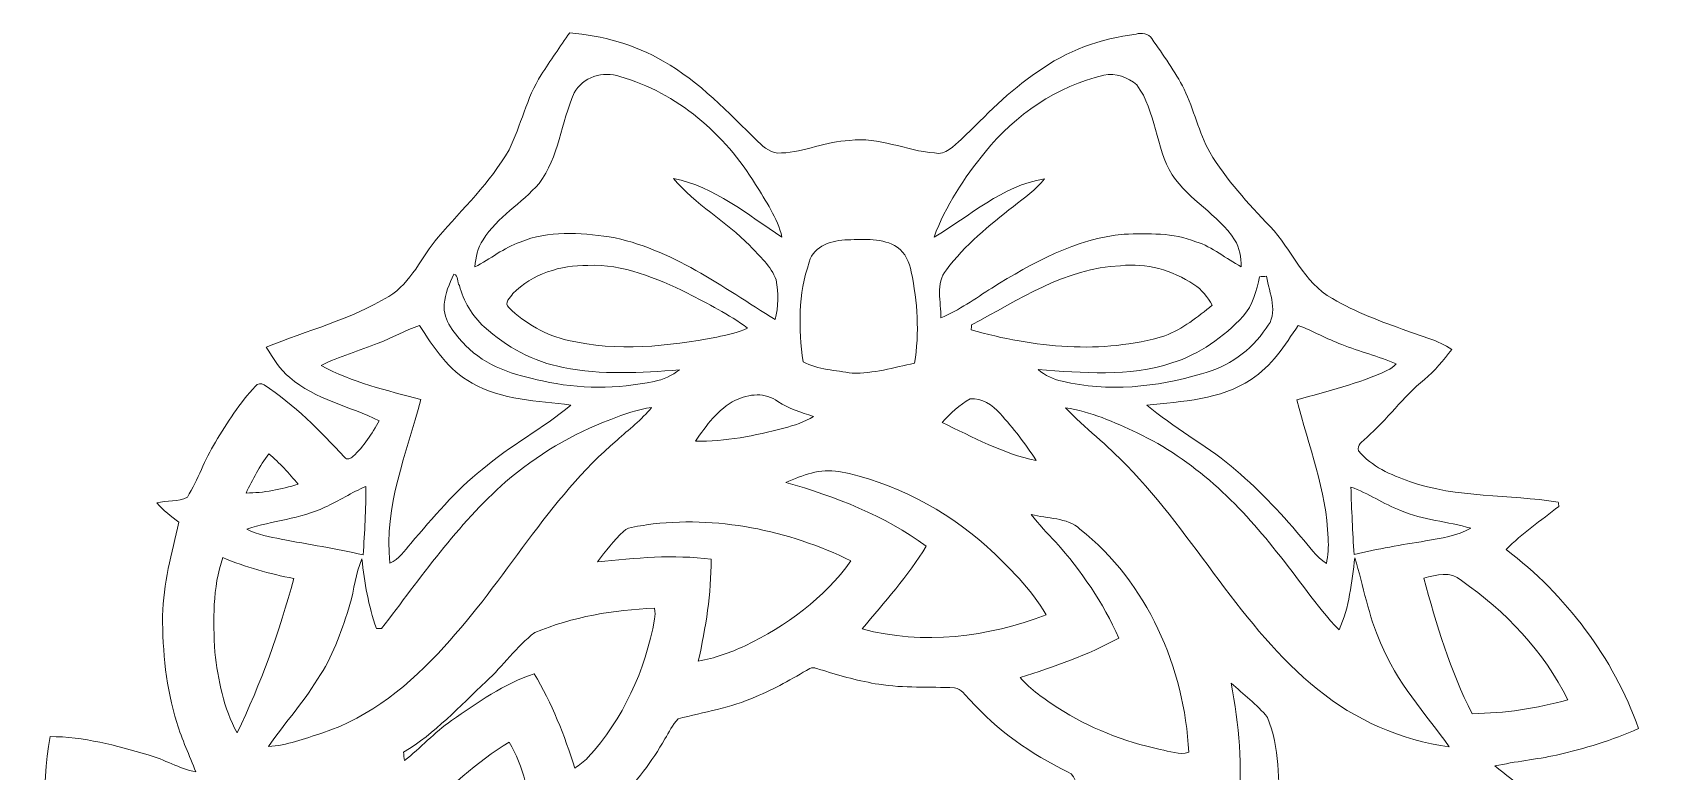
# Model space of a CAD drawing. Header units: centimetres. Extents: x -15.6 to 15.4, y -16.1 to 16.
# Drawn here: x -15.59 to 15.39, y 1.85 to 16 of the extents above; entities that cross this region are included whole.
import ezdxf

# ---------------------------------------------------------------- set-up
doc = ezdxf.new("R2010")
doc.units = ezdxf.units.CM
doc.header["$MEASUREMENT"] = 0
doc.layers.add('Layer 1', color=7, linetype='Continuous')

msp = doc.modelspace()

# ---------------------------------------------------------------- linework, layer by layer
at = {"layer": 'Layer 1', "color": 8, "lineweight": 9}
for points, knots in [([(-5.30663, 15.99234), (-4.68186, 15.93343), (-4.06027, 15.76797), (-3.51664, 15.44836), (-3.51664, 15.44836), (-2.8192, 15.05607), (-2.27416, 14.46023), (-1.70407, 13.91095), (-1.70407, 13.91095), (-1.58271, 13.79489), (-1.44054, 13.66436), (-1.25428, 13.69152), (-1.25428, 13.69152), (-0.80731, 13.70387), (-0.39632, 13.91942), (0.051, 13.93), (0.051, 13.93), (0.6091, 14.00973), (1.12662, 13.73139), (1.67343, 13.69011), (1.67343, 13.69011), (1.89497, 13.63508), (2.03749, 13.83122), (2.18919, 13.95046), (2.18919, 13.95046), (2.65732, 14.40061), (3.10077, 14.88497), (3.64863, 15.24233), (3.64863, 15.24233), (4.19861, 15.64485), (4.85936, 15.88721), (5.5353, 15.96341), (5.5353, 15.96341), (5.64042, 15.99869), (5.77518, 15.97893), (5.83657, 15.8798), (5.83657, 15.8798), (6.05388, 15.56477), (6.27578, 15.25045), (6.4564, 14.91213), (6.4564, 14.91213), (6.64196, 14.51843), (6.73474, 14.08628), (6.945, 13.70316), (6.945, 13.70316), (7.26391, 13.18035), (7.67595, 12.72385), (8.1007, 12.28606), (8.1007, 12.28606), (8.51733, 11.84085), (8.73886, 11.21255), (9.29202, 10.90211), (9.29202, 10.90211), (9.739, 10.64), (10.23077, 10.46325), (10.7169, 10.28792), (10.7169, 10.28792), (11.00617, 10.17856), (11.31732, 10.10765), (11.57661, 9.93162), (11.57661, 9.93162), (11.41822, 9.7256), (11.25594, 9.52028), (11.0545, 9.35412), (11.0545, 9.35412), (10.64387, 9.02392), (10.34154, 8.58436), (9.9429, 8.24111), (9.9429, 8.24111), (9.87905, 8.17055), (9.74852, 8.10246), (9.79544, 7.98746), (9.79544, 7.98746), (10.04132, 7.68619), (10.41245, 7.53061), (10.76981, 7.40396), (10.76981, 7.40396), (11.68456, 7.08082), (12.67058, 7.15843), (13.61638, 7.01026), (13.61638, 7.01026), (13.6192, 6.98945), (13.6252, 6.94818), (13.62802, 6.92736), (13.62802, 6.92736), (13.28865, 6.65643), (12.92564, 6.40913), (12.61696, 6.10257), (12.61696, 6.10257), (13.76313, 5.2305), (14.67189, 4.0367), (15.15166, 2.67498), (15.15166, 2.67498), (14.64966, 2.45061), (14.12014, 2.28869), (13.58498, 2.16592), (13.58498, 2.16592), (13.1941, 2.08302), (12.79511, 2.04421), (12.40494, 1.95849), (12.40494, 1.95849), (12.80957, 1.63393), (13.2382, 1.33337), (13.58427, 0.94213), (13.58427, 0.94213), (14.62426, -0.17441), (15.20811, -1.66101), (15.32911, -3.17267), (15.32911, -3.17267), (15.38485, -3.82283), (15.3852, -4.48817), (15.22822, -5.12564), (15.22822, -5.12564), (14.52548, -5.05368), (13.82734, -4.91221), (13.16306, -4.66915), (13.16306, -4.66915), (12.92599, -4.5933), (12.70586, -4.47195), (12.46703, -4.40245), (12.46703, -4.40245), (12.55205, -4.67232), (12.67693, -4.92809), (12.76936, -5.19585), (12.76936, -5.19585), (13.12072, -6.23125), (13.18705, -7.36367), (12.97079, -8.4347), (12.97079, -8.4347), (12.69033, -9.7047), (12.12166, -10.93378), (11.2323, -11.89298), (11.2323, -11.89298), (10.7109, -11.50245), (10.19161, -11.09923), (9.76334, -10.60499), (9.76334, -10.60499), (9.56543, -10.38909), (9.40102, -10.1432), (9.18936, -9.94), (9.18936, -9.94), (9.08777, -10.84241), (8.83941, -11.7367), (8.37798, -12.52304), (8.37798, -12.52304), (7.75709, -13.58314), (6.84586, -14.45803), (5.79776, -15.09162), (5.79776, -15.09162), (5.3074, -15.40312), (4.77717, -15.65394), (4.21907, -15.81728), (4.21907, -15.81728), (4.01199, -15.3054), (3.80385, -14.79034), (3.68426, -14.24953), (3.68426, -14.24953), (3.58266, -13.88688), (3.57807, -13.50482), (3.47118, -13.14393), (3.47118, -13.14393), (3.08807, -13.64099), (2.66614, -14.11301), (2.17049, -14.50142), (2.17049, -14.50142), (0.65531, -15.67264), (-1.32942, -16.11502), (-3.21643, -15.96368), (-3.21643, -15.96368), (-3.45138, -15.9531), (-3.68139, -15.90159), (-3.90858, -15.84515), (-3.90858, -15.84515), (-3.81826, -14.93251), (-3.54451, -14.05092), (-3.18221, -13.21202), (-3.18221, -13.21202), (-3.71772, -13.38982), (-4.24266, -13.61312), (-4.80463, -13.69603), (-4.80463, -13.69603), (-6.9908, -14.10207), (-9.29479, -13.38664), (-11.01211, -12.01081), (-11.01211, -12.01081), (-10.4794, -11.2802), (-9.83101, -10.6131), (-9.05349, -10.14461), (-9.05349, -10.14461), (-9.05737, -10.10863), (-9.0616, -10.07265), (-9.06583, -10.03737), (-9.06583, -10.03737), (-10.0716, -9.93471), (-11.06538, -9.6419), (-11.94027, -9.13002), (-11.94027, -9.13002), (-12.90335, -8.56593), (-13.73273, -7.77642), (-14.34445, -6.84297), (-14.34445, -6.84297), (-14.67288, -6.34273), (-14.98615, -5.81674), (-15.13608, -5.23218), (-15.13608, -5.23218), (-14.56035, -4.99864), (-13.96803, -4.80038), (-13.35526, -4.69208), (-13.35526, -4.69208), (-13.04199, -4.62505), (-12.71991, -4.61588), (-12.4077, -4.54391), (-12.4077, -4.54391), (-12.91781, -4.14598), (-13.43005, -3.73958), (-13.83468, -3.22946), (-13.83468, -3.22946), (-15.13679, -1.65043), (-15.59434, 0.52586), (-15.25532, 2.52117), (-15.25532, 2.52117), (-14.61609, 2.51905), (-13.98779, 2.35042), (-13.37925, 2.17051), (-13.37925, 2.17051), (-13.06563, 2.08619), (-12.78482, 1.90592), (-12.46485, 1.84454), (-12.46485, 1.84454), (-12.5855, 2.15922), (-12.73296, 2.46437), (-12.82609, 2.78928), (-12.82609, 2.78928), (-13.03705, 3.44792), (-13.10232, 4.14536), (-13.10055, 4.83433), (-13.10055, 4.83433), (-13.08962, 5.44358), (-12.9284, 6.03342), (-12.78905, 6.62221), (-12.78905, 6.62221), (-12.9351, 6.73898), (-13.08785, 6.84975), (-13.21097, 6.99192), (-13.21097, 6.99192), (-13.02294, 7.04484), (-12.79752, 7.0025), (-12.62713, 7.10587), (-12.62713, 7.10587), (-12.42251, 7.44206), (-12.29551, 7.81918), (-12.09126, 8.15573), (-12.09126, 8.15573), (-11.86371, 8.53074), (-11.62524, 8.90503), (-11.32396, 9.22571), (-11.32396, 9.22571), (-11.28551, 9.28145), (-11.2146, 9.29027), (-11.15957, 9.25358), (-11.15957, 9.25358), (-10.5796, 8.87081), (-10.08606, 8.37587), (-9.61792, 7.86681), (-9.61792, 7.86681), (-9.57736, 7.80366), (-9.49834, 7.84494), (-9.45636, 7.88445), (-9.45636, 7.88445), (-9.24716, 8.07706), (-9.093, 8.31907), (-8.954, 8.5646), (-8.954, 8.5646), (-9.52198, 8.84647), (-10.17708, 8.96924), (-10.66674, 9.39328), (-10.66674, 9.39328), (-10.86183, 9.54568), (-10.98636, 9.76616), (-11.11583, 9.97183), (-11.11583, 9.97183), (-10.33619, 10.29851), (-9.49905, 10.49853), (-8.77303, 10.9448), (-8.77303, 10.9448), (-8.33417, 11.2055), (-8.14967, 11.70609), (-7.82723, 12.07756), (-7.82723, 12.07756), (-7.36086, 12.62261), (-6.82605, 13.12143), (-6.46868, 13.75114), (-6.46868, 13.75114), (-6.2355, 14.21681), (-6.13778, 14.74174), (-5.85415, 15.18448), (-5.85415, 15.18448), (-5.67493, 15.45576), (-5.49643, 15.72811), (-5.30663, 15.99234), (-5.30663, 15.99234), (-5.30663, 15.99234), (-5.30663, 15.99234), (-5.30663, 15.99234)], [0, 0, 0, 0, 0.01298701, 0.01298701, 0.01298701, 0.01298701, 0.02597403, 0.02597403, 0.02597403, 0.02597403, 0.03896104, 0.03896104, 0.03896104, 0.03896104, 0.05194805, 0.05194805, 0.05194805, 0.05194805, 0.06493506, 0.06493506, 0.06493506, 0.06493506, 0.07792208, 0.07792208, 0.07792208, 0.07792208, 0.09090909, 0.09090909, 0.09090909, 0.09090909, 0.1038961, 0.1038961, 0.1038961, 0.1038961, 0.11688312, 0.11688312, 0.11688312, 0.11688312, 0.12987013, 0.12987013, 0.12987013, 0.12987013, 0.14285714, 0.14285714, 0.14285714, 0.14285714, 0.15584416, 0.15584416, 0.15584416, 0.15584416, 0.16883117, 0.16883117, 0.16883117, 0.16883117, 0.18181818, 0.18181818, 0.18181818, 0.18181818, 0.19480519, 0.19480519, 0.19480519, 0.19480519, 0.20779221, 0.20779221, 0.20779221, 0.20779221, 0.22077922, 0.22077922, 0.22077922, 0.22077922, 0.23376623, 0.23376623, 0.23376623, 0.23376623, 0.24675325, 0.24675325, 0.24675325, 0.24675325, 0.25974026, 0.25974026, 0.25974026, 0.25974026, 0.27272727, 0.27272727, 0.27272727, 0.27272727, 0.28571429, 0.28571429, 0.28571429, 0.28571429, 0.2987013, 0.2987013, 0.2987013, 0.2987013, 0.31168831, 0.31168831, 0.31168831, 0.31168831, 0.32467532, 0.32467532, 0.32467532, 0.32467532, 0.33766234, 0.33766234, 0.33766234, 0.33766234, 0.35064935, 0.35064935, 0.35064935, 0.35064935, 0.36363636, 0.36363636, 0.36363636, 0.36363636, 0.37662338, 0.37662338, 0.37662338, 0.37662338, 0.38961039, 0.38961039, 0.38961039, 0.38961039, 0.4025974, 0.4025974, 0.4025974, 0.4025974, 0.41558442, 0.41558442, 0.41558442, 0.41558442, 0.42857143, 0.42857143, 0.42857143, 0.42857143, 0.44155844, 0.44155844, 0.44155844, 0.44155844, 0.45454545, 0.45454545, 0.45454545, 0.45454545, 0.46753247, 0.46753247, 0.46753247, 0.46753247, 0.48051948, 0.48051948, 0.48051948, 0.48051948, 0.49350649, 0.49350649, 0.49350649, 0.49350649, 0.50649351, 0.50649351, 0.50649351, 0.50649351, 0.51948052, 0.51948052, 0.51948052, 0.51948052, 0.53246753, 0.53246753, 0.53246753, 0.53246753, 0.54545455, 0.54545455, 0.54545455, 0.54545455, 0.55844156, 0.55844156, 0.55844156, 0.55844156, 0.57142857, 0.57142857, 0.57142857, 0.57142857, 0.58441558, 0.58441558, 0.58441558, 0.58441558, 0.5974026, 0.5974026, 0.5974026, 0.5974026, 0.61038961, 0.61038961, 0.61038961, 0.61038961, 0.62337662, 0.62337662, 0.62337662, 0.62337662, 0.63636364, 0.63636364, 0.63636364, 0.63636364, 0.64935065, 0.64935065, 0.64935065, 0.64935065, 0.66233766, 0.66233766, 0.66233766, 0.66233766, 0.67532468, 0.67532468, 0.67532468, 0.67532468, 0.68831169, 0.68831169, 0.68831169, 0.68831169, 0.7012987, 0.7012987, 0.7012987, 0.7012987, 0.71428571, 0.71428571, 0.71428571, 0.71428571, 0.72727273, 0.72727273, 0.72727273, 0.72727273, 0.74025974, 0.74025974, 0.74025974, 0.74025974, 0.75324675, 0.75324675, 0.75324675, 0.75324675, 0.76623377, 0.76623377, 0.76623377, 0.76623377, 0.77922078, 0.77922078, 0.77922078, 0.77922078, 0.79220779, 0.79220779, 0.79220779, 0.79220779, 0.80519481, 0.80519481, 0.80519481, 0.80519481, 0.81818182, 0.81818182, 0.81818182, 0.81818182, 0.83116883, 0.83116883, 0.83116883, 0.83116883, 0.84415584, 0.84415584, 0.84415584, 0.84415584, 0.85714286, 0.85714286, 0.85714286, 0.85714286, 0.87012987, 0.87012987, 0.87012987, 0.87012987, 0.88311688, 0.88311688, 0.88311688, 0.88311688, 0.8961039, 0.8961039, 0.8961039, 0.8961039, 0.90909091, 0.90909091, 0.90909091, 0.90909091, 0.92207792, 0.92207792, 0.92207792, 0.92207792, 0.93506494, 0.93506494, 0.93506494, 0.93506494, 0.94805195, 0.94805195, 0.94805195, 0.94805195, 0.96103896, 0.96103896, 0.96103896, 0.96103896, 0.97402597, 0.97402597, 0.97402597, 0.97402597, 1, 1, 1, 1]), ([(-5.22161, 14.83876), (-5.47491, 14.27466), (-5.50913, 13.61144), (-5.89401, 13.10909), (-5.89401, 13.10909), (-6.2235, 12.72138), (-6.6934, 12.46774), (-6.96751, 12.03029), (-6.96751, 12.03029), (-7.06629, 11.87507), (-7.1118, 11.69268), (-7.12168, 11.5103), (-7.12168, 11.5103), (-6.82852, 11.66199), (-6.56817, 11.87578), (-6.25349, 11.98584), (-6.25349, 11.98584), (-5.7155, 12.2088), (-5.11508, 12.16258), (-4.55134, 12.08638), (-4.55134, 12.08638), (-3.36248, 11.86731), (-2.38034, 11.12048), (-1.37422, 10.50135), (-1.37422, 10.50135), (-1.30896, 10.74759), (-1.30719, 11.01182), (-1.35623, 11.26053), (-1.35623, 11.26053), (-1.44901, 11.52653), (-1.67479, 11.71808), (-1.86176, 11.91917), (-1.86176, 11.91917), (-2.31649, 12.38342), (-2.89928, 12.70551), (-3.32332, 13.20046), (-3.32332, 13.20046), (-2.53239, 13.053), (-1.90339, 12.5016), (-1.24369, 12.08109), (-1.24369, 12.08109), (-1.32906, 12.45186), (-1.55837, 12.7683), (-1.74922, 13.09004), (-1.74922, 13.09004), (-2.33695, 14.05136), (-3.2517, 14.8437), (-4.34673, 15.15343), (-4.34673, 15.15343), (-4.66211, 15.26315), (-5.06639, 15.14567), (-5.22161, 14.83876), (-5.22161, 14.83876), (-5.22161, 14.83876), (-5.22161, 14.83876), (-5.22161, 14.83876)], [0, 0, 0, 0, 0.06666667, 0.06666667, 0.06666667, 0.06666667, 0.13333333, 0.13333333, 0.13333333, 0.13333333, 0.2, 0.2, 0.2, 0.2, 0.26666667, 0.26666667, 0.26666667, 0.26666667, 0.33333333, 0.33333333, 0.33333333, 0.33333333, 0.4, 0.4, 0.4, 0.4, 0.46666667, 0.46666667, 0.46666667, 0.46666667, 0.53333333, 0.53333333, 0.53333333, 0.53333333, 0.6, 0.6, 0.6, 0.6, 0.66666667, 0.66666667, 0.66666667, 0.66666667, 0.73333333, 0.73333333, 0.73333333, 0.73333333, 0.8, 0.8, 0.8, 0.8, 0.86666667, 0.86666667, 0.86666667, 0.86666667, 1, 1, 1, 1]), ([(4.91828, 15.17813), (4.01869, 14.97211), (3.22071, 14.4186), (2.64533, 13.70493), (2.64533, 13.70493), (2.24246, 13.21668), (1.88721, 12.67799), (1.66708, 12.0818), (1.66708, 12.0818), (2.35288, 12.47479), (2.97094, 13.06922), (3.78092, 13.19552), (3.78092, 13.19552), (3.61617, 12.98597), (3.39428, 12.83357), (3.18861, 12.66811), (3.18861, 12.66811), (2.72612, 12.30299), (2.25657, 11.92905), (1.90344, 11.45174), (1.90344, 11.45174), (1.68824, 11.19562), (1.80537, 10.83614), (1.79584, 10.53557), (1.79584, 10.53557), (2.14791, 10.67668), (2.45377, 10.90846), (2.77586, 11.10531), (2.77586, 11.10531), (3.54985, 11.59003), (4.37994, 12.0497), (5.30599, 12.13613), (5.30599, 12.13613), (5.76601, 12.14565), (6.24508, 12.17105), (6.68041, 11.99149), (6.68041, 11.99149), (7.00073, 11.89236), (7.25615, 11.66481), (7.54966, 11.51206), (7.54966, 11.51206), (7.53766, 11.68986), (7.5232, 11.87789), (7.42054, 12.02994), (7.42054, 12.02994), (7.10445, 12.5196), (6.54565, 12.78277), (6.2278, 13.26995), (6.2278, 13.26995), (5.8983, 13.8023), (5.92617, 14.48316), (5.55011, 14.99221), (5.55011, 14.99221), (5.38078, 15.13756), (5.14194, 15.23351), (4.91828, 15.17813), (4.91828, 15.17813), (4.91828, 15.17813), (4.91828, 15.17813), (4.91828, 15.17813)], [0, 0, 0, 0, 0.0625, 0.0625, 0.0625, 0.0625, 0.125, 0.125, 0.125, 0.125, 0.1875, 0.1875, 0.1875, 0.1875, 0.25, 0.25, 0.25, 0.25, 0.3125, 0.3125, 0.3125, 0.3125, 0.375, 0.375, 0.375, 0.375, 0.4375, 0.4375, 0.4375, 0.4375, 0.5, 0.5, 0.5, 0.5, 0.5625, 0.5625, 0.5625, 0.5625, 0.625, 0.625, 0.625, 0.625, 0.6875, 0.6875, 0.6875, 0.6875, 0.75, 0.75, 0.75, 0.75, 0.8125, 0.8125, 0.8125, 0.8125, 0.875, 0.875, 0.875, 0.875, 1, 1, 1, 1]), ([(-0.72052, 11.60378), (-0.93395, 10.99418), (-0.93007, 10.32779), (-0.8387, 9.69526), (-0.8387, 9.69526), (-0.55507, 9.54074), (-0.21393, 9.53404), (0.09792, 9.47336), (0.09792, 9.47336), (0.50397, 9.4663), (0.89908, 9.58484), (1.29349, 9.66739), (1.29349, 9.66739), (1.3912, 10.24841), (1.34852, 10.84249), (1.23034, 11.41681), (1.23034, 11.41681), (1.19436, 11.59567), (1.11992, 11.78194), (0.96364, 11.88812), (0.96364, 11.88812), (0.686, 12.06522), (0.3297, 12.0377), (0.01572, 12.02888), (0.01572, 12.02888), (-0.27391, 12.02147), (-0.63868, 11.92481), (-0.72052, 11.60378), (-0.72052, 11.60378), (-0.72052, 11.60378), (-0.72052, 11.60378), (-0.72052, 11.60378)], [0, 0, 0, 0, 0.11111111, 0.11111111, 0.11111111, 0.11111111, 0.22222222, 0.22222222, 0.22222222, 0.22222222, 0.33333333, 0.33333333, 0.33333333, 0.33333333, 0.44444444, 0.44444444, 0.44444444, 0.44444444, 0.55555556, 0.55555556, 0.55555556, 0.55555556, 0.66666667, 0.66666667, 0.66666667, 0.66666667, 0.77777778, 0.77777778, 0.77777778, 0.77777778, 1, 1, 1, 1]), ([(-6.39495, 10.99912), (-6.44858, 10.92786), (-6.56817, 10.81638), (-6.47256, 10.73066), (-6.47256, 10.73066), (-6.15824, 10.42621), (-5.76242, 10.19938), (-5.33345, 10.10413), (-5.33345, 10.10413), (-4.4, 9.88293), (-3.42598, 9.98912), (-2.49429, 10.16657), (-2.49429, 10.16657), (-2.29356, 10.21137), (-2.0886, 10.25053), (-1.90092, 10.33872), (-1.90092, 10.33872), (-2.25934, 10.60436), (-2.66256, 10.7991), (-3.05415, 11.00935), (-3.05415, 11.00935), (-3.64823, 11.29616), (-4.2857, 11.56674), (-4.9595, 11.53923), (-4.9595, 11.53923), (-5.4795, 11.54522), (-6.02524, 11.37695), (-6.39495, 10.99912), (-6.39495, 10.99912), (-6.39495, 10.99912), (-6.39495, 10.99912), (-6.39495, 10.99912)], [0, 0, 0, 0, 0.11111111, 0.11111111, 0.11111111, 0.11111111, 0.22222222, 0.22222222, 0.22222222, 0.22222222, 0.33333333, 0.33333333, 0.33333333, 0.33333333, 0.44444444, 0.44444444, 0.44444444, 0.44444444, 0.55555556, 0.55555556, 0.55555556, 0.55555556, 0.66666667, 0.66666667, 0.66666667, 0.66666667, 0.77777778, 0.77777778, 0.77777778, 0.77777778, 1, 1, 1, 1]), ([(2.38533, 10.39905), (2.38392, 10.37541), (2.38039, 10.32814), (2.37863, 10.3045), (2.37863, 10.3045), (3.57702, 9.9669), (4.87841, 9.82755), (6.08739, 10.19197), (6.08739, 10.19197), (6.42641, 10.32108), (6.71428, 10.55286), (6.99403, 10.77828), (6.99403, 10.77828), (6.9009, 10.92963), (6.79365, 11.07956), (6.64196, 11.17622), (6.64196, 11.17622), (6.22956, 11.44433), (5.73179, 11.59426), (5.2372, 11.53111), (5.2372, 11.53111), (4.18238, 11.49336), (3.28562, 10.87847), (2.38533, 10.39905), (2.38533, 10.39905), (2.38533, 10.39905), (2.38533, 10.39905), (2.38533, 10.39905)], [0, 0, 0, 0, 0.125, 0.125, 0.125, 0.125, 0.25, 0.25, 0.25, 0.25, 0.375, 0.375, 0.375, 0.375, 0.5, 0.5, 0.5, 0.5, 0.625, 0.625, 0.625, 0.625, 0.75, 0.75, 0.75, 0.75, 1, 1, 1, 1]), ([(-7.5249, 11.36954), (-7.61592, 11.19174), (-7.69035, 10.99736), (-7.7087, 10.79733), (-7.7087, 10.79733), (-7.73974, 10.47348), (-7.50197, 10.22583), (-7.30018, 10.00852), (-7.30018, 10.00852), (-6.91354, 9.60389), (-6.35932, 9.43985), (-5.82804, 9.32766), (-5.82804, 9.32766), (-5.12848, 9.16785), (-4.3947, 9.1735), (-3.69303, 9.31849), (-3.69303, 9.31849), (-3.51488, 9.35165), (-3.34731, 9.42644), (-3.20584, 9.53933), (-3.20584, 9.53933), (-3.94597, 9.48465), (-4.70021, 9.43738), (-5.43222, 9.58484), (-5.43222, 9.58484), (-5.99878, 9.69243), (-6.52019, 9.97889), (-6.94493, 10.36412), (-6.94493, 10.36412), (-7.17883, 10.57367), (-7.34075, 10.85307), (-7.41836, 11.15611), (-7.41836, 11.15611), (-7.47163, 11.20691), (-7.4293, 11.34943), (-7.5249, 11.36954), (-7.5249, 11.36954), (-7.5249, 11.36954), (-7.5249, 11.36954), (-7.5249, 11.36954)], [0, 0, 0, 0, 0.09090909, 0.09090909, 0.09090909, 0.09090909, 0.18181818, 0.18181818, 0.18181818, 0.18181818, 0.27272727, 0.27272727, 0.27272727, 0.27272727, 0.36363636, 0.36363636, 0.36363636, 0.36363636, 0.45454545, 0.45454545, 0.45454545, 0.45454545, 0.54545455, 0.54545455, 0.54545455, 0.54545455, 0.63636364, 0.63636364, 0.63636364, 0.63636364, 0.72727273, 0.72727273, 0.72727273, 0.72727273, 0.81818182, 0.81818182, 0.81818182, 0.81818182, 1, 1, 1, 1]), ([(7.8982, 11.32156), (7.83893, 11.05522), (7.77543, 10.77264), (7.58423, 10.56626), (7.58423, 10.56626), (7.21099, 10.16727), (6.7492, 9.83284), (6.22215, 9.67303), (6.22215, 9.67303), (5.39595, 9.39575), (4.51329, 9.48676), (3.66027, 9.54356), (3.66027, 9.54356), (3.7915, 9.43279), (3.94708, 9.35447), (4.11783, 9.32519), (4.11783, 9.32519), (4.99518, 9.10576), (5.92617, 9.21054), (6.78589, 9.46278), (6.78589, 9.46278), (7.28684, 9.59013), (7.7398, 9.90516), (8.0245, 10.33766), (8.0245, 10.33766), (8.27426, 10.62024), (8.08552, 11.01359), (8.02979, 11.33003), (8.02979, 11.33003), (7.98534, 11.32721), (7.94159, 11.32438), (7.8982, 11.32156), (7.8982, 11.32156), (7.8982, 11.32156), (7.8982, 11.32156), (7.8982, 11.32156)], [0, 0, 0, 0, 0.1, 0.1, 0.1, 0.1, 0.2, 0.2, 0.2, 0.2, 0.3, 0.3, 0.3, 0.3, 0.4, 0.4, 0.4, 0.4, 0.5, 0.5, 0.5, 0.5, 0.6, 0.6, 0.6, 0.6, 0.7, 0.7, 0.7, 0.7, 0.8, 0.8, 0.8, 0.8, 1, 1, 1, 1]), ([(-8.9741, 10.05121), (-9.33571, 9.90022), (-9.71671, 9.80038), (-10.06843, 9.62505), (-10.06843, 9.62505), (-9.4747, 9.29732), (-8.80795, 9.14775), (-8.1592, 8.97136), (-8.1592, 8.97136), (-8.42448, 7.9423), (-8.87392, 6.9263), (-8.74904, 5.83834), (-8.74904, 5.83834), (-8.57512, 5.91454), (-8.4707, 6.07787), (-8.3497, 6.21581), (-8.3497, 6.21581), (-7.92213, 6.71464), (-7.50126, 7.22722), (-6.98092, 7.63362), (-6.98092, 7.63362), (-6.4514, 8.09188), (-5.82134, 8.41397), (-5.28829, 8.86658), (-5.28829, 8.86658), (-5.92717, 8.94455), (-6.6038, 8.9576), (-7.17741, 9.28745), (-7.17741, 9.28745), (-7.62897, 9.52839), (-7.91507, 9.9736), (-8.18636, 10.38988), (-8.18636, 10.38988), (-8.45622, 10.29427), (-8.7074, 10.15422), (-8.9741, 10.05121), (-8.9741, 10.05121), (-8.9741, 10.05121), (-8.9741, 10.05121), (-8.9741, 10.05121)], [0, 0, 0, 0, 0.09090909, 0.09090909, 0.09090909, 0.09090909, 0.18181818, 0.18181818, 0.18181818, 0.18181818, 0.27272727, 0.27272727, 0.27272727, 0.27272727, 0.36363636, 0.36363636, 0.36363636, 0.36363636, 0.45454545, 0.45454545, 0.45454545, 0.45454545, 0.54545455, 0.54545455, 0.54545455, 0.54545455, 0.63636364, 0.63636364, 0.63636364, 0.63636364, 0.72727273, 0.72727273, 0.72727273, 0.72727273, 0.81818182, 0.81818182, 0.81818182, 0.81818182, 1, 1, 1, 1]), ([(8.63762, 10.39058), (8.38432, 10.00923), (8.12855, 9.61094), (7.73769, 9.35483), (7.73769, 9.35483), (7.14749, 8.96853), (6.41936, 8.93149), (5.7392, 8.86658), (5.7392, 8.86658), (6.24544, 8.43372), (6.84375, 8.12187), (7.35669, 7.69606), (7.35669, 7.69606), (7.84281, 7.29108), (8.28202, 6.83141), (8.68595, 6.34528), (8.68595, 6.34528), (8.84118, 6.16642), (8.98229, 5.96816), (9.17808, 5.83022), (9.17808, 5.83022), (9.20736, 5.99003), (9.225, 6.15302), (9.21052, 6.31565), (9.21052, 6.31565), (9.18372, 7.23075), (8.83236, 8.08835), (8.61433, 8.96642), (8.61433, 8.96642), (9.19888, 9.13293), (9.79615, 9.27369), (10.35001, 9.53051), (10.35001, 9.53051), (10.41174, 9.55908), (10.46572, 9.60177), (10.51087, 9.65257), (10.51087, 9.65257), (10.17503, 9.80426), (9.81201, 9.8854), (9.47159, 10.02546), (9.47159, 10.02546), (9.18584, 10.12953), (8.92161, 10.28298), (8.63762, 10.39058), (8.63762, 10.39058), (8.63762, 10.39058), (8.63762, 10.39058), (8.63762, 10.39058)], [0, 0, 0, 0, 0.07692308, 0.07692308, 0.07692308, 0.07692308, 0.15384615, 0.15384615, 0.15384615, 0.15384615, 0.23076923, 0.23076923, 0.23076923, 0.23076923, 0.30769231, 0.30769231, 0.30769231, 0.30769231, 0.38461538, 0.38461538, 0.38461538, 0.38461538, 0.46153846, 0.46153846, 0.46153846, 0.46153846, 0.53846154, 0.53846154, 0.53846154, 0.53846154, 0.61538462, 0.61538462, 0.61538462, 0.61538462, 0.69230769, 0.69230769, 0.69230769, 0.69230769, 0.76923077, 0.76923077, 0.76923077, 0.76923077, 0.84615385, 0.84615385, 0.84615385, 0.84615385, 1, 1, 1, 1]), ([(-2.1334, 8.95901), (-2.46854, 8.7932), (-2.6922, 8.47394), (-2.90069, 8.17514), (-2.90069, 8.17514), (-2.32707, 8.16138), (-1.76051, 8.28132), (-1.20771, 8.42102), (-1.20771, 8.42102), (-1.01262, 8.47958), (-0.81401, 8.5385), (-0.64115, 8.64892), (-0.64115, 8.64892), (-0.8761, 8.72371), (-1.11493, 8.79638), (-1.32271, 8.9329), (-1.32271, 8.9329), (-1.5552, 9.11388), (-1.88187, 9.08283), (-2.1334, 8.95901), (-2.1334, 8.95901), (-2.1334, 8.95901), (-2.1334, 8.95901), (-2.1334, 8.95901)], [0, 0, 0, 0, 0.14285714, 0.14285714, 0.14285714, 0.14285714, 0.28571429, 0.28571429, 0.28571429, 0.28571429, 0.42857143, 0.42857143, 0.42857143, 0.42857143, 0.57142857, 0.57142857, 0.57142857, 0.57142857, 0.71428571, 0.71428571, 0.71428571, 0.71428571, 1, 1, 1, 1]), ([(2.35817, 8.983), (2.15321, 8.86976), (1.97399, 8.70995), (1.82371, 8.53074), (1.82371, 8.53074), (2.40438, 8.25416), (2.984, 7.93666), (3.619, 7.80507), (3.619, 7.80507), (3.4225, 8.12857), (3.17944, 8.42138), (2.93143, 8.70536), (2.93143, 8.70536), (2.78362, 8.85776), (2.5843, 9.01334), (2.35817, 8.983), (2.35817, 8.983), (2.35817, 8.983), (2.35817, 8.983), (2.35817, 8.983)], [0, 0, 0, 0, 0.16666667, 0.16666667, 0.16666667, 0.16666667, 0.33333333, 0.33333333, 0.33333333, 0.33333333, 0.5, 0.5, 0.5, 0.5, 0.66666667, 0.66666667, 0.66666667, 0.66666667, 1, 1, 1, 1]), ([(-4.52347, 8.59212), (-5.25654, 8.31519), (-5.94022, 7.90879), (-6.53395, 7.39726), (-6.53395, 7.39726), (-7.46105, 6.5827), (-8.15778, 5.55435), (-8.91379, 4.5895), (-8.91379, 4.5895), (-8.93707, 4.59021), (-8.98399, 4.59162), (-9.00727, 4.59233), (-9.00727, 4.59233), (-9.16214, 5.02095), (-9.23587, 5.46933), (-9.28667, 5.92018), (-9.28667, 5.92018), (-9.41015, 5.64466), (-9.42884, 5.33669), (-9.51739, 5.04953), (-9.51739, 5.04953), (-9.65497, 4.58456), (-9.81619, 4.11996), (-10.07725, 3.70827), (-10.07725, 3.70827), (-10.36864, 3.21896), (-10.75176, 2.79457), (-11.07702, 2.3289), (-11.07702, 2.3289), (-10.72142, 2.35325), (-10.38558, 2.47919), (-10.05007, 2.5889), (-10.05007, 2.5889), (-9.12757, 2.887), (-8.35287, 3.52588), (-7.71399, 4.23849), (-7.71399, 4.23849), (-6.54206, 5.49967), (-5.72362, 7.06953), (-4.40211, 8.19419), (-4.40211, 8.19419), (-4.17563, 8.39633), (-3.93292, 8.58365), (-3.73924, 8.81966), (-3.73924, 8.81966), (-4.01123, 8.78544), (-4.26876, 8.68843), (-4.52347, 8.59212), (-4.52347, 8.59212), (-4.52347, 8.59212), (-4.52347, 8.59212), (-4.52347, 8.59212)], [0, 0, 0, 0, 0.07142857, 0.07142857, 0.07142857, 0.07142857, 0.14285714, 0.14285714, 0.14285714, 0.14285714, 0.21428571, 0.21428571, 0.21428571, 0.21428571, 0.28571429, 0.28571429, 0.28571429, 0.28571429, 0.35714286, 0.35714286, 0.35714286, 0.35714286, 0.42857143, 0.42857143, 0.42857143, 0.42857143, 0.5, 0.5, 0.5, 0.5, 0.57142857, 0.57142857, 0.57142857, 0.57142857, 0.64285714, 0.64285714, 0.64285714, 0.64285714, 0.71428571, 0.71428571, 0.71428571, 0.71428571, 0.78571429, 0.78571429, 0.78571429, 0.78571429, 0.85714286, 0.85714286, 0.85714286, 0.85714286, 1, 1, 1, 1]), ([(4.18132, 8.81402), (4.55104, 8.42314), (4.9913, 8.10352), (5.35608, 7.70665), (5.35608, 7.70665), (6.67441, 6.36503), (7.53343, 4.61632), (9.01121, 3.42498), (9.01121, 3.42498), (9.72594, 2.83443), (10.6153, 2.45449), (11.53075, 2.3222), (11.53075, 2.3222), (11.0725, 2.97061), (10.51475, 3.56504), (10.21666, 4.31222), (10.21666, 4.31222), (9.98241, 4.83292), (9.8861, 5.39983), (9.72277, 5.94347), (9.72277, 5.94347), (9.66138, 5.47639), (9.61835, 4.99731), (9.42255, 4.56234), (9.42255, 4.56234), (8.97311, 5.02025), (8.63656, 5.57058), (8.22276, 6.05812), (8.22276, 6.05812), (7.50203, 6.98557), (6.62855, 7.82695), (5.55717, 8.33389), (5.55717, 8.33389), (5.11689, 8.53885), (4.66604, 8.74487), (4.18132, 8.81402), (4.18132, 8.81402), (4.18132, 8.81402), (4.18132, 8.81402), (4.18132, 8.81402)], [0, 0, 0, 0, 0.09090909, 0.09090909, 0.09090909, 0.09090909, 0.18181818, 0.18181818, 0.18181818, 0.18181818, 0.27272727, 0.27272727, 0.27272727, 0.27272727, 0.36363636, 0.36363636, 0.36363636, 0.36363636, 0.45454545, 0.45454545, 0.45454545, 0.45454545, 0.54545455, 0.54545455, 0.54545455, 0.54545455, 0.63636364, 0.63636364, 0.63636364, 0.63636364, 0.72727273, 0.72727273, 0.72727273, 0.72727273, 0.81818182, 0.81818182, 0.81818182, 0.81818182, 1, 1, 1, 1]), ([(-11.50282, 7.18207), (-11.16521, 7.18313), (-10.82972, 7.24945), (-10.50905, 7.35211), (-10.50905, 7.35211), (-10.67697, 7.56236), (-10.86041, 7.75992), (-11.06891, 7.93066), (-11.06891, 7.93066), (-11.24318, 7.69995), (-11.37865, 7.44242), (-11.50282, 7.18207), (-11.50282, 7.18207), (-11.50282, 7.18207), (-11.50282, 7.18207), (-11.50282, 7.18207)], [0, 0, 0, 0, 0.2, 0.2, 0.2, 0.2, 0.4, 0.4, 0.4, 0.4, 0.6, 0.6, 0.6, 0.6, 1, 1, 1, 1]), ([(-1.17031, 7.38668), (-0.2217, 7.11363), (0.71705, 6.7545), (1.51785, 6.1643), (1.51785, 6.1643), (1.17037, 5.5921), (0.7174, 5.09539), (0.29124, 4.58245), (0.29124, 4.58245), (1.45188, 4.26601), (2.70036, 4.4237), (3.81232, 4.84985), (3.81232, 4.84985), (3.52727, 5.35503), (3.09689, 5.76355), (2.6799, 6.15972), (2.6799, 6.15972), (1.87627, 6.86527), (0.89979, 7.39479), (-0.15643, 7.59411), (-0.15643, 7.59411), (-0.50956, 7.65691), (-0.8507, 7.52003), (-1.17031, 7.38668), (-1.17031, 7.38668), (-1.17031, 7.38668), (-1.17031, 7.38668), (-1.17031, 7.38668)], [0, 0, 0, 0, 0.125, 0.125, 0.125, 0.125, 0.25, 0.25, 0.25, 0.25, 0.375, 0.375, 0.375, 0.375, 0.5, 0.5, 0.5, 0.5, 0.625, 0.625, 0.625, 0.625, 0.75, 0.75, 0.75, 0.75, 1, 1, 1, 1]), ([(-9.99752, 6.91008), (-10.46706, 6.68465), (-10.99694, 6.65643), (-11.4866, 6.49345), (-11.4866, 6.49345), (-11.28622, 6.37879), (-11.05197, 6.3474), (-10.82972, 6.29765), (-10.82972, 6.29765), (-10.30725, 6.19747), (-9.77986, 6.12126), (-9.26197, 5.99673), (-9.26197, 5.99673), (-9.23305, 6.43312), (-9.2073, 6.87021), (-9.20836, 7.30766), (-9.20836, 7.30766), (-9.48141, 7.19583), (-9.72659, 7.0272), (-9.99752, 6.91008), (-9.99752, 6.91008), (-9.99752, 6.91008), (-9.99752, 6.91008), (-9.99752, 6.91008)], [0, 0, 0, 0, 0.14285714, 0.14285714, 0.14285714, 0.14285714, 0.28571429, 0.28571429, 0.28571429, 0.28571429, 0.42857143, 0.42857143, 0.42857143, 0.42857143, 0.57142857, 0.57142857, 0.57142857, 0.57142857, 0.71428571, 0.71428571, 0.71428571, 0.71428571, 1, 1, 1, 1]), ([(9.64692, 7.29601), (9.65997, 6.86492), (9.68043, 6.43383), (9.70866, 6.00308), (9.70866, 6.00308), (10.16021, 6.11386), (10.61812, 6.19323), (11.07743, 6.26414), (11.07743, 6.26414), (11.3713, 6.3167), (11.67857, 6.3608), (11.94386, 6.50756), (11.94386, 6.50756), (11.50112, 6.64091), (11.02628, 6.66137), (10.59942, 6.84728), (10.59942, 6.84728), (10.26922, 6.9704), (9.98065, 7.18171), (9.64692, 7.29601), (9.64692, 7.29601), (9.64692, 7.29601), (9.64692, 7.29601), (9.64692, 7.29601)], [0, 0, 0, 0, 0.14285714, 0.14285714, 0.14285714, 0.14285714, 0.28571429, 0.28571429, 0.28571429, 0.28571429, 0.42857143, 0.42857143, 0.42857143, 0.42857143, 0.57142857, 0.57142857, 0.57142857, 0.57142857, 0.71428571, 0.71428571, 0.71428571, 0.71428571, 1, 1, 1, 1]), ([(-3.83626, 6.57494), (-3.9816, 6.53825), (-4.1594, 6.55377), (-4.27829, 6.44794), (-4.27829, 6.44794), (-4.46173, 6.27084), (-4.62471, 6.07258), (-4.77288, 5.8648), (-4.77288, 5.8648), (-4.0511, 5.93923), (-3.32332, 6.00979), (-2.59906, 5.91454), (-2.59906, 5.91454), (-2.59906, 5.25731), (-2.70102, 4.60573), (-2.84636, 3.96615), (-2.84636, 3.96615), (-2.53486, 4.02012), (-2.23465, 4.12384), (-1.94995, 4.26036), (-1.94995, 4.26036), (-1.16185, 4.63148), (-0.43689, 5.17547), (0.07711, 5.88385), (0.07711, 5.88385), (-1.12657, 6.47263), (-2.50099, 6.75485), (-3.83626, 6.57494), (-3.83626, 6.57494), (-3.83626, 6.57494), (-3.83626, 6.57494), (-3.83626, 6.57494)], [0, 0, 0, 0, 0.11111111, 0.11111111, 0.11111111, 0.11111111, 0.22222222, 0.22222222, 0.22222222, 0.22222222, 0.33333333, 0.33333333, 0.33333333, 0.33333333, 0.44444444, 0.44444444, 0.44444444, 0.44444444, 0.55555556, 0.55555556, 0.55555556, 0.55555556, 0.66666667, 0.66666667, 0.66666667, 0.66666667, 0.77777778, 0.77777778, 0.77777778, 0.77777778, 1, 1, 1, 1]), ([(3.52939, 6.76932), (3.67085, 6.58129), (3.83772, 6.41478), (3.99753, 6.24262), (3.99753, 6.24262), (4.48471, 5.69335), (4.90805, 5.08128), (5.20262, 4.40677), (5.20262, 4.40677), (4.60854, 4.07445), (3.96013, 3.85678), (3.31384, 3.65182), (3.31384, 3.65182), (3.51916, 3.41899), (3.77669, 3.23907), (4.03704, 3.07256), (4.03704, 3.07256), (4.63147, 2.6845), (5.30352, 2.42345), (5.99638, 2.27493), (5.99638, 2.27493), (6.17594, 2.24177), (6.36256, 2.16345), (6.54459, 2.2199), (6.54459, 2.2199), (6.46169, 3.84232), (5.74731, 5.47145), (4.45931, 6.49309), (4.45931, 6.49309), (4.20672, 6.71922), (3.83772, 6.69135), (3.52939, 6.76932), (3.52939, 6.76932), (3.52939, 6.76932), (3.52939, 6.76932), (3.52939, 6.76932)], [0, 0, 0, 0, 0.1, 0.1, 0.1, 0.1, 0.2, 0.2, 0.2, 0.2, 0.3, 0.3, 0.3, 0.3, 0.4, 0.4, 0.4, 0.4, 0.5, 0.5, 0.5, 0.5, 0.6, 0.6, 0.6, 0.6, 0.7, 0.7, 0.7, 0.7, 0.8, 0.8, 0.8, 0.8, 1, 1, 1, 1]), ([(-11.94556, 5.9477), (-12.15088, 5.36985), (-12.13077, 4.73979), (-12.10431, 4.13724), (-12.10431, 4.13724), (-12.03869, 3.60525), (-11.93286, 3.06656), (-11.67639, 2.58961), (-11.67639, 2.58961), (-11.21496, 3.53399), (-10.86394, 4.53094), (-10.58913, 5.54483), (-10.58913, 5.54483), (-11.05374, 5.63761), (-11.51058, 5.75896), (-11.94556, 5.9477), (-11.94556, 5.9477), (-11.94556, 5.9477), (-11.94556, 5.9477), (-11.94556, 5.9477)], [0, 0, 0, 0, 0.16666667, 0.16666667, 0.16666667, 0.16666667, 0.33333333, 0.33333333, 0.33333333, 0.33333333, 0.5, 0.5, 0.5, 0.5, 0.66666667, 0.66666667, 0.66666667, 0.66666667, 1, 1, 1, 1]), ([(11.04251, 5.55435), (11.28593, 4.66853), (11.54592, 3.77776), (11.97031, 2.95897), (11.97031, 2.95897), (12.58873, 2.96708), (13.20398, 3.05774), (13.79911, 3.22425), (13.79911, 3.22425), (13.34403, 4.1503), (12.60743, 4.92358), (11.76323, 5.50743), (11.76323, 5.50743), (11.56286, 5.7004), (11.27887, 5.60974), (11.04251, 5.55435), (11.04251, 5.55435), (11.04251, 5.55435), (11.04251, 5.55435), (11.04251, 5.55435)], [0, 0, 0, 0, 0.16666667, 0.16666667, 0.16666667, 0.16666667, 0.33333333, 0.33333333, 0.33333333, 0.33333333, 0.5, 0.5, 0.5, 0.5, 0.66666667, 0.66666667, 0.66666667, 0.66666667, 1, 1, 1, 1]), ([(-5.97762, 4.51048), (-6.3311, 4.24484), (-6.58228, 3.87054), (-6.90754, 3.5735), (-6.90754, 3.5735), (-7.41554, 3.10255), (-7.8865, 2.58149), (-8.48693, 2.22272), (-8.48693, 2.22272), (-8.48269, 2.1691), (-8.47811, 2.11512), (-8.47352, 2.0615), (-8.47352, 2.0615), (-8.1599, 2.30139), (-7.89779, 2.60231), (-7.57041, 2.82561), (-7.57041, 2.82561), (-7.07405, 3.17275), (-6.56781, 3.53152), (-5.9875, 3.72343), (-5.9875, 3.72343), (-5.65236, 3.15828), (-5.40294, 2.54516), (-5.21138, 1.91757), (-5.21138, 1.91757), (-5.12072, 1.97542), (-5.03429, 2.04139), (-4.95985, 2.11935), (-4.95985, 2.11935), (-4.28358, 2.85031), (-3.86271, 3.79152), (-3.68174, 4.76483), (-3.68174, 4.76483), (-3.67045, 4.83504), (-3.66692, 4.90736), (-3.68527, 4.9765), (-3.68527, 4.9765), (-4.46526, 4.94898), (-5.25583, 4.81317), (-5.97762, 4.51048), (-5.97762, 4.51048), (-5.97762, 4.51048), (-5.97762, 4.51048), (-5.97762, 4.51048)], [0, 0, 0, 0, 0.08333333, 0.08333333, 0.08333333, 0.08333333, 0.16666667, 0.16666667, 0.16666667, 0.16666667, 0.25, 0.25, 0.25, 0.25, 0.33333333, 0.33333333, 0.33333333, 0.33333333, 0.41666667, 0.41666667, 0.41666667, 0.41666667, 0.5, 0.5, 0.5, 0.5, 0.58333333, 0.58333333, 0.58333333, 0.58333333, 0.66666667, 0.66666667, 0.66666667, 0.66666667, 0.75, 0.75, 0.75, 0.75, 0.83333333, 0.83333333, 0.83333333, 0.83333333, 1, 1, 1, 1]), ([(-0.70782, 3.82433), (-1.0479, 3.63171), (-1.3841, 3.4271), (-1.74958, 3.28387), (-1.74958, 3.28387), (-2.21983, 3.06586), (-2.73876, 2.9946), (-3.23442, 2.85842), (-3.23442, 2.85842), (-3.33672, 2.74518), (-3.40693, 2.60619), (-3.48524, 2.47601), (-3.48524, 2.47601), (-3.73254, 2.04703), (-4.03205, 1.64593), (-4.38694, 1.29985), (-4.38694, 1.29985), (-4.56368, 1.12452), (-4.77147, 0.98306), (-4.94116, 0.80032), (-4.94116, 0.80032), (-5.00113, 0.45636), (-4.94751, 0.10217), (-4.99301, -0.24496), (-4.99301, -0.24496), (-5.02865, -0.74661), (-5.16729, -1.23274), (-5.33591, -1.70405), (-5.33591, -1.70405), (-5.42093, -1.88503), (-5.25478, -2.04307), (-5.17364, -2.18771), (-5.17364, -2.18771), (-4.76759, -2.79802), (-4.51324, -3.49899), (-4.3746, -4.21618), (-4.3746, -4.21618), (-4.36225, -4.32413), (-4.2804, -4.40139), (-4.18586, -4.44443), (-4.18586, -4.44443), (-3.5117, -4.77639), (-2.87705, -5.21066), (-2.38246, -5.78146), (-2.38246, -5.78146), (-2.28756, -5.86789), (-2.21066, -6.01429), (-2.06778, -6.02593), (-2.06778, -6.02593), (-1.59576, -6.04745), (-1.11846, -6.01288), (-0.64961, -6.0912), (-0.64961, -6.0912), (-0.24357, -6.14341), (0.14484, -6.27429), (0.53466, -6.39353), (0.53466, -6.39353), (0.65743, -6.44115), (0.76785, -6.33744), (0.87544, -6.29334), (0.87544, -6.29334), (1.49492, -5.92786), (2.16979, -5.64917), (2.87887, -5.51652), (2.87887, -5.51652), (3.00552, -5.4562), (3.21859, -5.51052), (3.28703, -5.3546), (3.28703, -5.3546), (3.66451, -4.72912), (4.07302, -4.10576), (4.64488, -3.63974), (4.64488, -3.63974), (4.78599, -3.50181), (5.02552, -3.3935), (4.96343, -3.15326), (4.96343, -3.15326), (4.95849, -2.40678), (5.02376, -1.64302), (5.30352, -0.94382), (5.30352, -0.94382), (5.32539, -0.87714), (5.35044, -0.80941), (5.35432, -0.73885), (5.35432, -0.73885), (5.24001, -0.43476), (5.02058, -0.18534), (4.88512, 0.10852), (4.88512, 0.10852), (4.68791, 0.4927), (4.54962, 0.90509), (4.44379, 1.32278), (4.44379, 1.32278), (4.37817, 1.49529), (4.42827, 1.75987), (4.22401, 1.84454), (4.22401, 1.84454), (3.52375, 2.18497), (2.87464, 2.64147), (2.35464, 3.22355), (2.35464, 3.22355), (2.26292, 3.30398), (2.19519, 3.44157), (2.06184, 3.45427), (2.06184, 3.45427), (1.57782, 3.4772), (1.08958, 3.44509), (0.6091, 3.52165), (0.6091, 3.52165), (0.24291, 3.58197), (-0.11621, 3.67722), (-0.46864, 3.79223), (-0.46864, 3.79223), (-0.54484, 3.80493), (-0.62915, 3.86137), (-0.70782, 3.82433), (-0.70782, 3.82433), (-0.70782, 3.82433), (-0.70782, 3.82433), (-0.70782, 3.82433)], [0, 0, 0, 0, 0.03225806, 0.03225806, 0.03225806, 0.03225806, 0.06451613, 0.06451613, 0.06451613, 0.06451613, 0.09677419, 0.09677419, 0.09677419, 0.09677419, 0.12903226, 0.12903226, 0.12903226, 0.12903226, 0.16129032, 0.16129032, 0.16129032, 0.16129032, 0.19354839, 0.19354839, 0.19354839, 0.19354839, 0.22580645, 0.22580645, 0.22580645, 0.22580645, 0.25806452, 0.25806452, 0.25806452, 0.25806452, 0.29032258, 0.29032258, 0.29032258, 0.29032258, 0.32258065, 0.32258065, 0.32258065, 0.32258065, 0.35483871, 0.35483871, 0.35483871, 0.35483871, 0.38709677, 0.38709677, 0.38709677, 0.38709677, 0.41935484, 0.41935484, 0.41935484, 0.41935484, 0.4516129, 0.4516129, 0.4516129, 0.4516129, 0.48387097, 0.48387097, 0.48387097, 0.48387097, 0.51612903, 0.51612903, 0.51612903, 0.51612903, 0.5483871, 0.5483871, 0.5483871, 0.5483871, 0.58064516, 0.58064516, 0.58064516, 0.58064516, 0.61290323, 0.61290323, 0.61290323, 0.61290323, 0.64516129, 0.64516129, 0.64516129, 0.64516129, 0.67741935, 0.67741935, 0.67741935, 0.67741935, 0.70967742, 0.70967742, 0.70967742, 0.70967742, 0.74193548, 0.74193548, 0.74193548, 0.74193548, 0.77419355, 0.77419355, 0.77419355, 0.77419355, 0.80645161, 0.80645161, 0.80645161, 0.80645161, 0.83870968, 0.83870968, 0.83870968, 0.83870968, 0.87096774, 0.87096774, 0.87096774, 0.87096774, 0.90322581, 0.90322581, 0.90322581, 0.90322581, 0.93548387, 0.93548387, 0.93548387, 0.93548387, 1, 1, 1, 1]), ([(7.35422, 3.54281), (7.50274, 2.74977), (7.59128, 1.93944), (7.48086, 1.1344), (7.48086, 1.1344), (6.79859, 1.13828), (6.12655, 1.26246), (5.45768, 1.38346), (5.45768, 1.38346), (5.68417, 0.45777), (6.26484, -0.35291), (6.96475, -0.9858), (6.96475, -0.9858), (7.13867, -1.13608), (7.30201, -1.30859), (7.5165, -1.40207), (7.5165, -1.40207), (7.91972, -0.63866), (8.18077, 0.20236), (8.26474, 1.06173), (8.26474, 1.06173), (8.27532, 1.67203), (8.28308, 2.31373), (8.05025, 2.88876), (8.05025, 2.88876), (7.84811, 3.135), (7.59164, 3.3322), (7.35422, 3.54281), (7.35422, 3.54281), (7.35422, 3.54281), (7.35422, 3.54281), (7.35422, 3.54281)], [0, 0, 0, 0, 0.11111111, 0.11111111, 0.11111111, 0.11111111, 0.22222222, 0.22222222, 0.22222222, 0.22222222, 0.33333333, 0.33333333, 0.33333333, 0.33333333, 0.44444444, 0.44444444, 0.44444444, 0.44444444, 0.55555556, 0.55555556, 0.55555556, 0.55555556, 0.66666667, 0.66666667, 0.66666667, 0.66666667, 0.77777778, 0.77777778, 0.77777778, 0.77777778, 1, 1, 1, 1]), ([(-9.17872, -0.92335), (-9.24328, -1.19111), (-9.37486, -1.46663), (-9.30748, -1.7485), (-9.30748, -1.7485), (-9.24998, -1.9891), (-9.16531, -2.22193), (-9.0877, -2.45688), (-9.0877, -2.45688), (-8.95894, -2.23428), (-8.91308, -1.9764), (-8.82101, -1.73862), (-8.82101, -1.73862), (-8.58535, -1.04224), (-8.23187, -0.39031), (-7.80183, 0.20412), (-7.80183, 0.20412), (-7.18518, -0.08621), (-6.66518, -0.55012), (-6.15506, -0.99426), (-6.15506, -0.99426), (-5.91482, -0.41077), (-5.9441, 0.24469), (-6.00513, 0.86064), (-6.00513, 0.86064), (-6.08733, 1.3944), (-6.17976, 1.9479), (-6.46692, 2.41533), (-6.46692, 2.41533), (-7.69953, 1.64063), (-8.75186, 0.48987), (-9.17872, -0.92335), (-9.17872, -0.92335), (-9.17872, -0.92335), (-9.17872, -0.92335), (-9.17872, -0.92335)], [0, 0, 0, 0, 0.1, 0.1, 0.1, 0.1, 0.2, 0.2, 0.2, 0.2, 0.3, 0.3, 0.3, 0.3, 0.4, 0.4, 0.4, 0.4, 0.5, 0.5, 0.5, 0.5, 0.6, 0.6, 0.6, 0.6, 0.7, 0.7, 0.7, 0.7, 0.8, 0.8, 0.8, 0.8, 1, 1, 1, 1])]:
    msp.add_open_spline(points, degree=3, knots=knots, dxfattribs=at)

doc.saveas('drawing.dxf')
